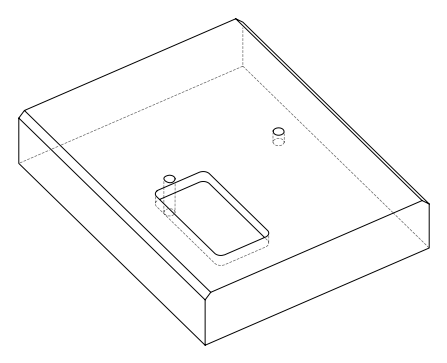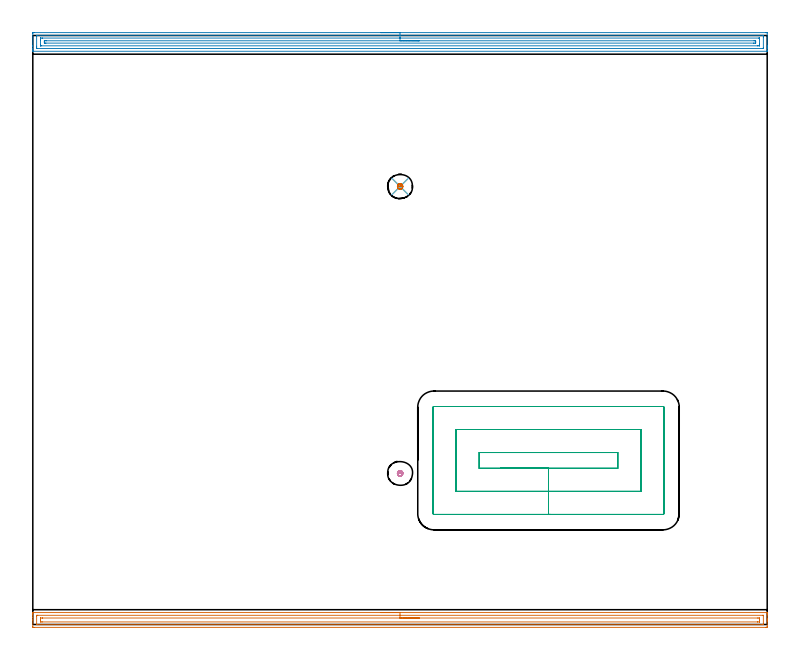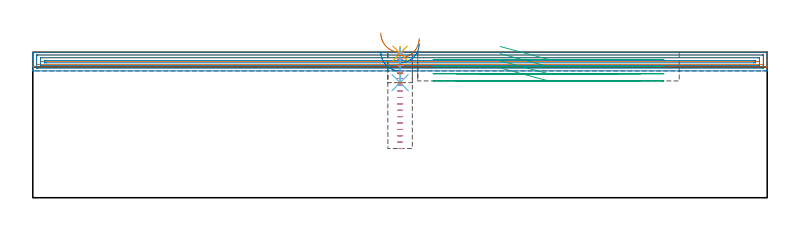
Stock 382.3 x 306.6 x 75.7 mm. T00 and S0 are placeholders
(PLAN: 7 operations, 5 tool changes, 29.8 min)
(1 AREA_MILL | FG_CHAMFER_SURFACE | UGT0205_001 | 9.39 min | 11333 mm3)
(2 AREA_MILL_1 | FG_CHAMFER_SURFACE_1 | UGT0205_001 | 12.44 min | 17971 mm3)
(3 MILL_RECTANGULAR_POCKET | POCKET_RECTANGULAR_STRAIGHT | UGT0201_010 | Follow Part, ap 4, ae 75% | 6.78 min | 145547 mm3)
(4 MILL_BLIND_HOLE_FROM_SOLID_MATERIAL | STEP1POCKET | NXT0201_010 | Spiral | 0.87 min | 6453 mm3)
(5 SPOT_DRILL | STEP1POCKET_1 | NXT0321_9005460120000 | 0.03 min | 10 mm3)
(6 DRILL_BLIND_HOLE_INTO_CENTER | STEP1POCKET_1 | NXT0301_089 | 0.07 min | 1576 mm3)
(7 MILL_ROUGH_BLIND_HOLE_CONTOUR | STEP1POCKET_1 | NXT0201_010 | Spiral | 0.22 min | 463 mm3)
(TOOL UGT0205_001 | Chamfer Mill 20 x 3 x 45 deg. | D20 FL50 Z2)
(TOOL UGT0201_010 | End Mill 16 mm | D16 FL22 Z2)
(TOOL NXT0201_010 | ENDMILL 10mm [2P460-1000-NA 1630] | D10 FL30 Z6)
(TOOL NXT0321_9005460120000 | NC Spot Drill, 142deg, 12mm, Carbide, Uncoated | D12 PA142 FL30 Z2)
(TOOL NXT0301_089 | Carbide Drill 11.8mm [860.1-1180-035A1-MM 2214] | D11.8 PA140 FL55 Z2)
(OP 1 AREA_MILL)
G17 G21 G94 G90
T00 M6
G54
G17 G0 G90 X181.15 Y6.2 S1061 M3
G43 Z85.7 H0
G94 G1 X181.188 Z84.828 F250.
X181.302 Z83.964
X181.491 Z83.112
X181.753 Z82.28
X182.087 Z81.474
X182.49 Z80.7
X182.958 Z79.964
X183.49 Z79.272
X184.079 Z78.629
X184.722 Z78.04
X185.414 Z77.508
X186.15 Z77.04
X186.924 Z76.637
X187.73 Z76.303
X188.562 Z76.041
X189.414 Z75.852
X190.278 Z75.738
X191.15 Z75.7
X382.14
X382.29 Y6.198 Z75.688
X382.298 Y6.075 Z75.568
X382.3 Y5.948 Z75.447
Y5.599 Z75.098
Y4.973 Z74.468
Y2.912 Z72.409
Y2.353 Z71.847
Y1.756 Z71.252
Y-0.867 Z68.63
X382.297 Y-1.148 Z68.349
X382.29 Y-1.493 Z68.004
X382.051 Y-1.498 Z68.001
X381.694 Y-1.5 Z68.
X0.606
X0.249 Y-1.498 Z68.001
X0.01 Y-1.493 Z68.004
X0. Y-1.148 Z68.349
Y2.35 Z71.845
Y3.786 Z73.283
Y4.973 Z74.468
Y5.599 Z75.098
Y5.948 Z75.447
X0.002 Y6.075 Z75.568
X0.01 Y6.198 Z75.688
X0.16 Y6.2 Z75.7
X191.15
Y4.786 Z74.286
X379.909 Y4.785 Z74.285
X380.102 Y4.784 Z74.284
X380.253 Y4.78 Z74.28
X380.284 Y4.779 Z74.279
X380.29 Y4.762 Z74.262
X380.294 Y4.735 Z74.235
X380.299 Y4.591 Z74.091
X380.3 Y0.219 Z69.719
X380.298 Y0.091 Z69.591
X380.294 Y-0.011 Z69.489
X380.29 Y-0.074 Z69.426
X380.258 Y-0.079 Z69.421
X379.909 Y-0.083 Z69.417
X379.717 Y-0.085 Z69.415
X2.391
X2.198 Y-0.084 Z69.416
X2.047 Y-0.08 Z69.42
X2.016 Y-0.079 Z69.421
X2.01 Y-0.062 Z69.438
X2.006 Y-0.035 Z69.465
X2.001 Y0.109 Z69.609
X2. Y4.481 Z73.981
X2.002 Y4.609 Z74.109
X2.006 Y4.711 Z74.211
X2.01 Y4.774 Z74.274
X2.042 Y4.779 Z74.279
X2.391 Y4.783 Z74.283
X2.583 Y4.785 Z74.285
X191.15 Y4.786 Z74.286
Y3.372 Z72.872
X377.232 Y3.371 Z72.871
X377.976 Y3.37 Z72.87
X378.124 Y3.368 Z72.868
X378.266 Y3.365 Z72.865
X378.29 Y3.224 Z72.724
X378.296 Y3.056 Z72.556
X378.3 Y2.35 Z71.85
Y2.178 Z71.678
X378.298 Y1.476 Z70.976
X378.296 Y1.39 Z70.89
X378.291 Y1.348 Z70.848
X378.287 Y1.335 Z70.835
X378.27 Y1.333 Z70.833
X378.124 Y1.331 Z70.831
X377.382 Y1.329 Z70.829
X377.232 Y1.328 Z70.828
X5.068 Y1.329 Z70.829
X4.324 Y1.33 Z70.83
X4.176 Y1.332 Z70.832
X4.034 Y1.335 Z70.835
X4.01 Y1.476 Z70.976
X4.004 Y1.644 Z71.144
X4. Y2.35 Z71.85
Y2.522 Z72.022
X4.002 Y3.224 Z72.724
X4.004 Y3.31 Z72.81
X4.009 Y3.352 Z72.852
X4.013 Y3.365 Z72.865
X4.03 Y3.367 Z72.867
X4.176 Y3.369 Z72.869
X4.918 Y3.371 Z72.871
X5.068 Y3.372 Z72.872
X191.15
X192.022 Z72.91
X192.886 Z73.023
X193.738 Z73.212
X194.57 Z73.475
X195.376 Z73.808
X196.15 Z74.211
X196.886 Z74.68
X197.578 Z75.211
X198.221 Z75.8
X198.81 Z76.444
X199.342 Z77.136
X199.81 Z77.872
X200.213 Z78.645
X200.547 Z79.451
X200.809 Z80.283
X200.998 Z81.135
X201.112 Z82.
X201.15 Z82.872
G0 Z85.7
M5
M2
(OP 2 AREA_MILL_1)
G17 G21 G94 G90
T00 M6
G54
G17 G0 G90 X181.15 Y308.1 S1061 M3
G43 Z85.7 H0
Z76.
G94 G1 X181.188 Z75.128 F250.
X181.302 Z74.264
X181.491 Z73.412
X181.753 Z72.58
X182.087 Z71.774
X182.49 Z71.
X182.958 Z70.264
X183.49 Z69.572
X184.079 Z68.929
X184.722 Z68.34
X185.414 Z67.808
X186.15 Z67.34
X186.924 Z66.937
X187.73 Z66.603
X188.562 Z66.341
X189.414 Z66.152
X190.278 Z66.038
X191.15 Z66.
X381.694
X382.14 Y308.096 Z66.002
X382.29 Y308.092 Z66.006
X382.3 Y307.938 Z66.159
Y301.488 Z72.606
Y300.922 Z73.175
Y300.607 Z73.489
Y300.041 Z74.055
Y299.726 Z74.369
Y298.718 Z75.382
X382.29 Y298.406 Z75.693
X382.14 Y298.4 Z75.7
X0.16
X0.01 Y298.406 Z75.693
X0. Y298.718 Z75.381
Y299.096 Z75.003
Y299.726 Z74.369
Y300.922 Z73.175
Y301.488 Z72.606
Y307.655 Z66.442
X0.002 Y307.94 Z66.157
X0.01 Y308.092 Z66.006
X0.163 Y308.099 Z65.999
X0.606 Y308.1 Z66.
X191.15
Y306.686 Z67.414
X379.909 Y306.685 Z67.415
X380. Y306.684 Z67.416
X380.27 Y306.679 Z67.421
X380.29 Y306.591 Z67.509
X380.297 Y306.392 Z67.708
X380.299 Y305.893 Z68.207
X380.3 Y305.507 Z68.593
X380.299 Y300.223 Z73.877
X380.291 Y299.836 Z74.264
X380.289 Y299.82 Z74.28
X380.284 Y299.818 Z74.282
X380.26 Y299.816 Z74.284
X380.21 Y299.815 Z74.285
X380.11 Y299.814 Z74.286
X2.391 Y299.815 Z74.285
X2.3 Y299.816 Z74.284
X2.03 Y299.821 Z74.279
X2.01 Y299.909 Z74.191
X2.004 Y300.108 Z73.992
X2.001 Y300.607 Z73.493
X2. Y300.993 Z73.107
X2.001 Y306.278 Z67.822
X2.009 Y306.664 Z67.436
X2.011 Y306.68 Z67.42
X2.016 Y306.682 Z67.418
X2.04 Y306.684 Z67.416
X2.09 Y306.685 Z67.415
X2.19 Y306.686 Z67.414
X191.15
Y305.272 Z68.828
X377.862 Y305.271 Z68.829
X378.124 Y305.27 Z68.83
X378.212 Y305.268 Z68.832
X378.279 Y305.265 Z68.835
X378.29 Y305.261 Z68.839
X378.294 Y305.235 Z68.865
X378.297 Y305.185 Z68.915
X378.299 Y305.012 Z69.088
X378.3 Y304.839 Z69.261
Y302.196 Z71.904
X378.299 Y301.488 Z72.612
X378.297 Y301.318 Z72.782
X378.29 Y301.258 Z72.842
X378.281 Y301.235 Z72.865
X378.255 Y301.234 Z72.866
X378.124 Y301.231 Z72.869
X377.494 Y301.229 Z72.871
X377.232
X4.439
X4.176 Y301.23 Z72.87
X4.088 Y301.232 Z72.868
X4.021 Y301.235 Z72.865
X4.01 Y301.239 Z72.861
X4.006 Y301.265 Z72.835
X4.003 Y301.315 Z72.785
X4.001 Y301.488 Z72.612
X4. Y301.661 Z72.439
Y304.304 Z69.796
X4.001 Y305.012 Z69.088
X4.003 Y305.182 Z68.918
X4.01 Y305.242 Z68.858
X4.019 Y305.265 Z68.835
X4.045 Y305.266 Z68.834
X4.176 Y305.269 Z68.831
X4.806 Y305.271 Z68.829
X5.068 Y305.272
X191.15 Z68.828
Y303.857 Z70.243
X375.447
X375.725 Y303.856 Z70.244
X376.178 Y303.852 Z70.248
X376.278 Y303.851 Z70.249
X376.29 Y303.676 Z70.424
X376.3 Y303.289 Z70.811
Y303.25 Z70.85
X376.299 Y302.829 Z71.271
X376.297 Y302.724 Z71.376
X376.293 Y302.672 Z71.428
X376.291 Y302.651 Z71.449
X376.266 Y302.65 Z71.45
X376.059 Y302.646 Z71.454
X375.447 Y302.643 Z71.457
X375.17
X6.853
X6.575 Y302.644 Z71.456
X6.122 Y302.648 Z71.452
X6.022 Y302.65 Z71.45
X6.01 Y302.824 Z71.276
X6.001 Y303.211 Z70.889
X6. Y303.25 Z70.85
X6.001 Y303.671 Z70.429
X6.003 Y303.776 Z70.324
X6.007 Y303.828 Z70.272
X6.01 Y303.849 Z70.251
X6.034 Y303.85 Z70.25
X6.241 Y303.854 Z70.246
X6.853 Y303.857 Z70.243
X7.131
X191.15
X192.022 Z70.281
X192.887 Z70.395
X193.738 Z70.583
X194.57 Z70.846
X195.376 Z71.18
X196.15 Z71.582
X196.886 Z72.051
X197.578 Z72.582
X198.221 Z73.172
X198.81 Z73.815
X199.342 Z74.507
X199.81 Z75.243
X200.213 Z76.016
X200.547 Z76.822
X200.809 Z77.654
X200.998 Z78.506
X201.112 Z79.371
X201.15 Z80.243
G0 Z85.7
M5
M2
(OP 3 MILL_RECTANGULAR_POCKET)
G17 G21 G94 G90
T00 M6
G54
G17 G0 G90 X243.352 Y81.3 S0 M3
G43 Z85.7 H0
Z78.7
G94 G1 X268.45 Z71.975 F250.
X304.5 F500.
Y89.5
X232.4
Y81.3
X268.45
Y69.3
X316.5
Y101.5
X220.4
Y69.3
X268.45
Y57.3
X328.1
G3 X328.5 Y57.7 R0.4
G1 Y113.1
G3 X328.1 Y113.5 R0.4
G1 X208.8
G3 X208.4 Y113.1 R0.4
G1 Y57.7
G3 X208.8 Y57.3 R0.4
G1 X268.45
X269.45
G0 X243.352 Y81.3 Z74.975
G1 X268.45 Z68.25 F250.
X304.5 F500.
Y89.5
X232.4
Y81.3
X268.45
Y69.3
X316.5
Y101.5
X220.4
Y69.3
X268.45
Y57.3
X328.1
G3 X328.5 Y57.7 R0.4
G1 Y113.1
G3 X328.1 Y113.5 R0.4
G1 X208.8
G3 X208.4 Y113.1 R0.4
G1 Y57.7
G3 X208.8 Y57.3 R0.4
G1 X268.45
X269.45
G0 X243.352 Y81.3 Z71.25
G1 X268.45 Z64.525 F250.
X304.5 F500.
Y89.5
X232.4
Y81.3
X268.45
Y69.3
X316.5
Y101.5
X220.4
Y69.3
X268.45
Y57.3
X328.1
G3 X328.5 Y57.7 R0.4
G1 Y113.1
G3 X328.1 Y113.5 R0.4
G1 X208.8
G3 X208.4 Y113.1 R0.4
G1 Y57.7
G3 X208.8 Y57.3 R0.4
G1 X268.45
X269.45
G0 X243.352 Y81.3 Z67.525
G1 X268.45 Z60.8 F250.
X304.5 F500.
Y89.5
X232.4
Y81.3
X268.45
Y69.3
X316.5
Y101.5
X220.4
Y69.3
X268.45
Y57.3
X328.1
G3 X328.5 Y57.7 R0.4
G1 Y113.1
G3 X328.1 Y113.5 R0.4
G1 X208.8
G3 X208.4 Y113.1 R0.4
G1 Y57.7
G3 X208.8 Y57.3 R0.4
G1 X268.45
X269.45
G0 Z85.7
M5
M2
(OP 4 MILL_BLIND_HOLE_FROM_SOLID_MATERIAL)
G17 G21 G94 G90
T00 M6
G54
G17 G0 G90 X191.2 Y78.7 S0 M3
G43 Z85.7 H1
Z75.381
G94 G3 X191.834 Y79.466 R0.645 F250.
X190.938 Y80.075 R0.766
X189.825 Y78.438 R1.4
X190.938 Y80.075 R-1.4
X190.381 Y79.256 R0.7
X191.2 Y78.7 R0.7
G0 Z72.063
G3 X191.834 Y79.466 R0.645
X190.938 Y80.075 R0.766
X189.825 Y78.438 R1.4
X190.938 Y80.075 R-1.4
X190.381 Y79.256 R0.7
X191.2 Y78.7 R0.7
G0 Z68.744
G3 X191.834 Y79.466 R0.645
X190.938 Y80.075 R0.766
X189.825 Y78.438 R1.4
X190.938 Y80.075 R-1.4
X190.381 Y79.256 R0.7
X191.2 Y78.7 R0.7
G0 Z65.425
G3 X191.834 Y79.466 R0.645
X190.938 Y80.075 R0.766
X189.825 Y78.438 R1.4
X190.938 Y80.075 R-1.4
X190.381 Y79.256 R0.7
X191.2 Y78.7 R0.7
G0 Z62.106
G3 X191.834 Y79.466 R0.645
X190.938 Y80.075 R0.766
X189.825 Y78.438 R1.4
X190.938 Y80.075 R-1.4
X190.381 Y79.256 R0.7
X191.2 Y78.7 R0.7
G0 Z58.788
G3 X191.834 Y79.466 R0.645
X190.938 Y80.075 R0.766
X189.825 Y78.438 R1.4
X190.938 Y80.075 R-1.4
X190.381 Y79.256 R0.7
X191.2 Y78.7 R0.7
G0 Z55.469
G3 X191.834 Y79.466 R0.645
X190.938 Y80.075 R0.766
X189.825 Y78.438 R1.4
X190.938 Y80.075 R-1.4
X190.381 Y79.256 R0.7
X191.2 Y78.7 R0.7
G0 Z52.15
G3 X191.834 Y79.466 R0.645
X190.938 Y80.075 R0.766
X189.825 Y78.438 R1.4
X190.938 Y80.075 R-1.4
X190.381 Y79.256 R0.7
X191.2 Y78.7 R0.7
G0 Z48.831
G3 X191.834 Y79.466 R0.645
X190.938 Y80.075 R0.766
X189.825 Y78.438 R1.4
X190.938 Y80.075 R-1.4
X190.381 Y79.256 R0.7
X191.2 Y78.7 R0.7
G0 Z45.513
G3 X191.834 Y79.466 R0.645
X190.938 Y80.075 R0.766
X189.825 Y78.438 R1.4
X190.938 Y80.075 R-1.4
X190.381 Y79.256 R0.7
X191.2 Y78.7 R0.7
G0 Z42.194
G3 X191.834 Y79.466 R0.645
X190.938 Y80.075 R0.766
X189.825 Y78.438 R1.4
X190.938 Y80.075 R-1.4
X190.381 Y79.256 R0.7
X191.2 Y78.7 R0.7
G0 Z38.875
G3 X191.834 Y79.466 R0.645
X190.938 Y80.075 R0.766
X189.825 Y78.438 R1.4
X190.938 Y80.075 R-1.4
X190.381 Y79.256 R0.7
X191.2 Y78.7 R0.7
G0 Z35.556
G3 X191.834 Y79.466 R0.645
X190.938 Y80.075 R0.766
X189.825 Y78.438 R1.4
X190.938 Y80.075 R-1.4
X190.381 Y79.256 R0.7
X191.2 Y78.7 R0.7
G0 Z32.238
G3 X191.834 Y79.466 R0.645
X190.938 Y80.075 R0.766
X189.825 Y78.438 R1.4
X190.938 Y80.075 R-1.4
X190.381 Y79.256 R0.7
X191.2 Y78.7 R0.7
G0 Z28.919
G3 X191.834 Y79.466 R0.645
X190.938 Y80.075 R0.766
X189.825 Y78.438 R1.4
X190.938 Y80.075 R-1.4
X190.381 Y79.256 R0.7
X191.2 Y78.7 R0.7
G0 Z25.6
G3 X191.834 Y79.466 R0.645
X190.938 Y80.075 R0.766
X189.825 Y78.438 R1.4
X190.938 Y80.075 R-1.4
X190.381 Y79.256 R0.7
X191.2 Y78.7 R0.7
G0 Z85.7
M5
M2
(OP 5 SPOT_DRILL)
G17 G21 G94 G90
T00 M6
G54
G17 G0 G90 X191.2 Y228. S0 M3
G43 Z85.7 H0
G94 G81 G98 Z75.149 F250. R78.7
G80
M5
M2
(OP 6 DRILL_BLIND_HOLE_INTO_CENTER)
G17 G21 G94 G90
T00 M6
G54
G17 G0 G90 X191.2 Y228. S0 M3
G43 Z85.7 H1
G94 G81 G98 Z59.9 F250. R77.7
G80
M5
M2
(OP 7 MILL_ROUGH_BLIND_HOLE_CONTOUR)
G17 G21 G94 G90
T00 M6
G54
G17 G0 G90 X191.2 Y228. S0 M3
G43 Z85.7 H1
Z74.
G94 G3 X191.834 Y228.766 R0.645 F250.
X190.938 Y229.375 R0.766
X189.825 Y227.738 R1.4
X190.938 Y229.375 R-1.4
X190.381 Y228.556 R0.7
X191.2 Y228. R0.7
G0 Z69.3
G3 X191.834 Y228.766 R0.645
X190.938 Y229.375 R0.766
X189.825 Y227.738 R1.4
X190.938 Y229.375 R-1.4
X190.381 Y228.556 R0.7
X191.2 Y228. R0.7
G0 Z64.6
G3 X191.834 Y228.766 R0.645
X190.938 Y229.375 R0.766
X189.825 Y227.738 R1.4
X190.938 Y229.375 R-1.4
X190.381 Y228.556 R0.7
X191.2 Y228. R0.7
G0 Z59.9
G3 X191.834 Y228.766 R0.645
X190.938 Y229.375 R0.766
X189.825 Y227.738 R1.4
X190.938 Y229.375 R-1.4
X190.381 Y228.556 R0.7
X191.2 Y228. R0.7
G0 Z85.7
M5
M2
